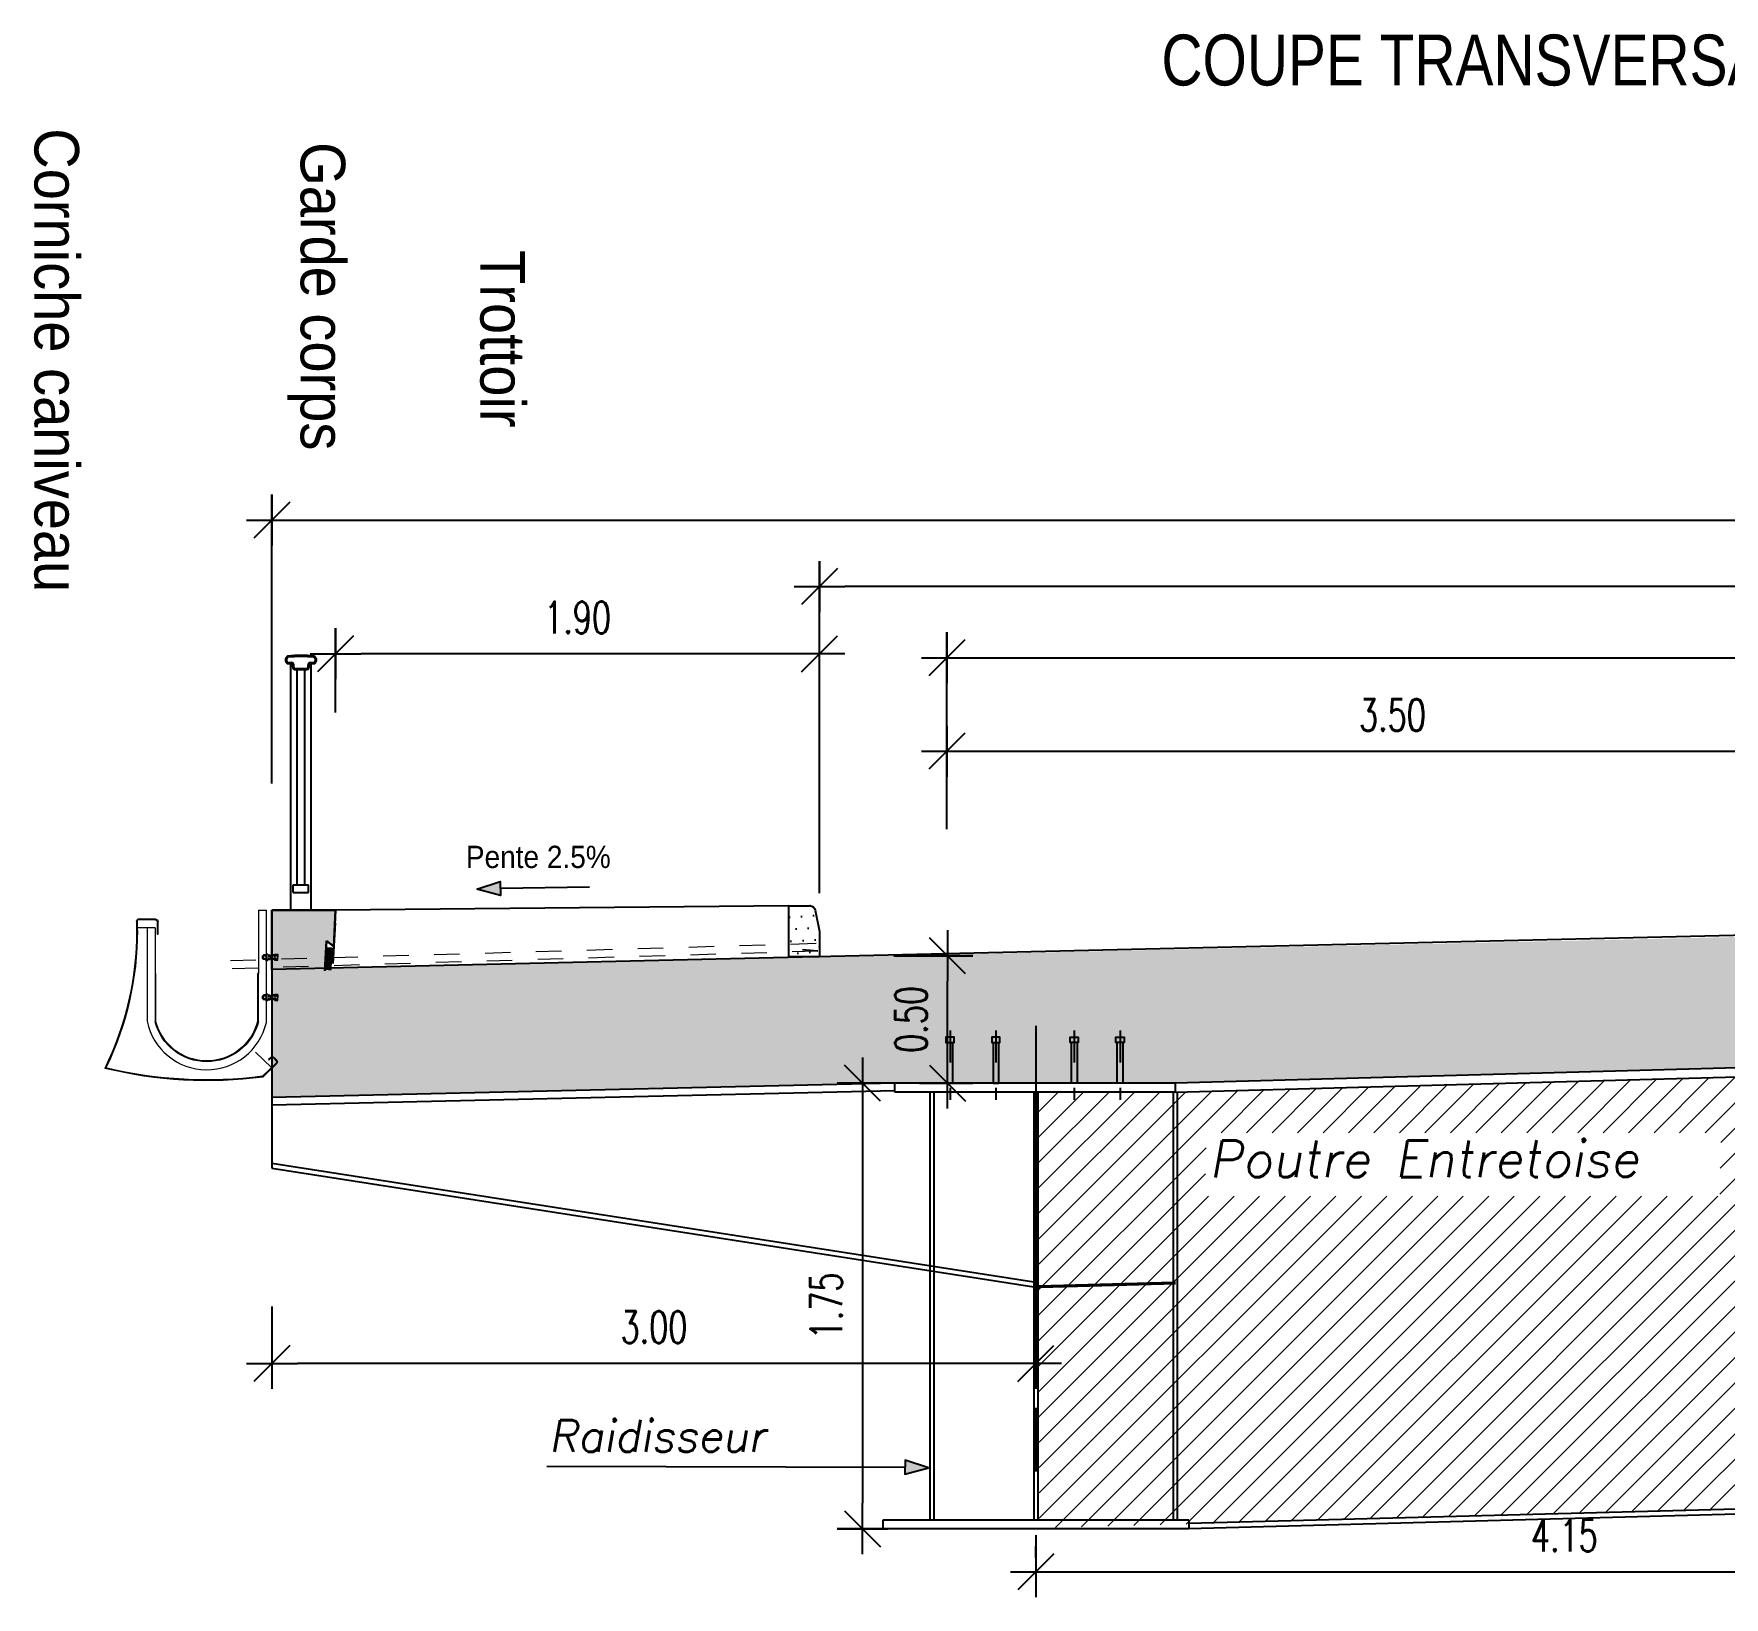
# Model space of a CAD drawing. Header units: metres. Extents: x -697843 to 22159, y -46191 to 9548.
# Drawn here: x -63537.82 to -63531.18, y -23169.98 to -23163.84 of the extents above; entities that cross this region are included whole.
import ezdxf
from ezdxf.enums import TextEntityAlignment as Align

# ---------------------------------------------------------------- set-up
doc = ezdxf.new("R2010")
doc.units = ezdxf.units.M
doc.linetypes.add('CACHE', pattern=[9.525, 6.35, -3.175])
doc.linetypes.add('CENTER', pattern=[2, 1.25, -0.25, 0.25, -0.25])
doc.layers.get('Defpoints').update_dxf_attribs({"color": 9})
for name, color, linetype, lineweight in [('AOA-Caniveau', 7, 'Continuous', 0), ('AOA-corniches', 7, 'Continuous', 0), ('COT50', 8, 'Continuous', 15), ('S-EXE-ELECP', 3, 'Continuous', 30), ('S-EXE-HACH', 4, 'Continuous', 5), ('S-EXE-TEXT', 7, 'Continuous', 25), ('S-EXE-TEXTE', 7, 'Continuous', 9), ('S-EXE-TRAIT VU', 2, 'Continuous', 25), ('S-Trait vu', 2, 'Continuous', 18)]:
    doc.layers.add(name, color=color, linetype=linetype, lineweight=lineweight)
for name, color, linetype in [('AXE', 1, 'CENTER'), ('Coffrage', 3, 'Continuous'), ('OA_Coffrage2', 7, 'Continuous'), ('OA_Cotations', 7, 'Continuous'), ('POTEAU', 1, 'Continuous'), ('POUTRELLE', 5, 'Continuous'), ('S-TEXT', 6, 'Continuous'), ('TRAIT-MOYENS', 2, 'Continuous')]:
    doc.layers.add(name, color=color, linetype=linetype)
doc.layers.get('0').off()
doc.styles.add('Arial', font='arial.ttf')
doc.styles.add('COTE1-100', font='romans.shx', dxfattribs={"width": 0.7, "height": 0.25})
doc.styles.add('D35-50', font='arial.ttf', dxfattribs={"width": 0.8, "height": 0.175})
doc.styles.add('text-s-1-50', font='romans.shx', dxfattribs={"width": 0.7, "height": 0.125})
doc.dimstyles.new('COT-OBLIQUES-1_100', dxfattribs={"dimtxt": 0.25, "dimasz": 0.1, "dimexe": 0.1, "dimexo": 0.1, "dimgap": 0.125, "dimtad": 1, "dimzin": 0, "dimdsep": 46, "dimtxsty": 'COTE1-100', "dimblk1": 'MARQUE', "dimblk2": 'MARQUE', "dimsah": 1, "dimcen": 5, "dimdle": 2, "dimclrd": 9, "dimclre": 9, "dimaunit": 2, "dimadec": 0, "dimazin": 0, "dimtfac": 1, "dimtix": 1, "dimtmove": 0, "dimatfit": 3, "dimldrblk": 'MARQUE', "dimfxl": 1, "dimtolj": 1, "dimtzin": 0, "dimarcsym": 0})

# ---------------------------------------------------------------- blocks, each defined once
blk = doc.blocks.new('MARQUE')
for p, q in [((-0.707, -0.707), (0.707, 0.707)), ((0, -1), (0, 1)), ((1, 0), (-1, 0))]:
    blk.add_line(p, q)
blk = doc.blocks.new('*D106')
at = {"layer": 'Defpoints', "color": 0, "transparency": 16777216}
for p in [(-63522.5854, -23165.7524), (-63522.5854, -23166.8026), (-63536.8853, -23166.8875)]:
    blk.add_point(p, dxfattribs=at)
at = {"layer": 'OA_Cotations', "color": 9, "lineweight": -2, "transparency": 16777216}
for p, q in [((-63536.8853, -23166.7875), (-63536.8853, -23165.6524)), ((-63522.5854, -23166.7026), (-63522.5854, -23165.6524)), ((-63536.7853, -23165.7524), (-63522.6854, -23165.7524))]:
    blk.add_line(p, q, dxfattribs=at)
at = {"layer": 'OA_Cotations', "color": 9, "lineweight": -2, "transparency": 16777216, "xscale": 0.1, "yscale": 0.1, "zscale": 0.1, "rotation": 180}
blk.add_blockref('MARQUE', (-63536.8853, -23165.7524), dxfattribs=at)
at = {"layer": 'OA_Cotations', "color": 9, "lineweight": -2, "transparency": 16777216, "xscale": 0.1, "yscale": 0.1, "zscale": 0.1}
blk.add_blockref('MARQUE', (-63522.5854, -23165.7524), dxfattribs=at)
at = {"layer": 'OA_Cotations', "color": 9, "transparency": 16777216, "insert": (-63530.2593, -23165.6099), "char_height": 0.125, "attachment_point": 5, "style": 'text-s-1-50'}
blk.add_mtext('\\A1;14.30', dxfattribs=at)
blk = doc.blocks.new('*D107')
at = {"layer": 'Defpoints', "color": 0, "transparency": 16777216}
for p in [(-63523.7354, -23166.2933), (-63523.7354, -23166.4202), (-63534.2354, -23166.8006)]:
    blk.add_point(p, dxfattribs=at)
at = {"layer": 'OA_Cotations', "color": 9, "lineweight": -2, "transparency": 16777216}
for p, q in [((-63534.2354, -23166.7006), (-63534.2354, -23166.1933)), ((-63523.7354, -23166.3202), (-63523.7354, -23166.1933)), ((-63534.1354, -23166.2933), (-63523.8354, -23166.2933))]:
    blk.add_line(p, q, dxfattribs=at)
at = {"layer": 'OA_Cotations', "color": 9, "lineweight": -2, "transparency": 16777216, "xscale": 0.1, "yscale": 0.1, "zscale": 0.1, "rotation": 180}
blk.add_blockref('MARQUE', (-63534.2354, -23166.2933), dxfattribs=at)
at = {"layer": 'OA_Cotations', "color": 9, "lineweight": -2, "transparency": 16777216, "xscale": 0.1, "yscale": 0.1, "zscale": 0.1}
blk.add_blockref('MARQUE', (-63523.7354, -23166.2933), dxfattribs=at)
at = {"layer": 'OA_Cotations', "color": 9, "transparency": 16777216, "insert": (-63528.9854, -23166.1508), "char_height": 0.125, "attachment_point": 5, "style": 'text-s-1-50'}
blk.add_mtext('\\A1;10.50', dxfattribs=at)
blk = doc.blocks.new('*D108')
at = {"layer": 'Defpoints', "color": 0, "transparency": 16777216}
for p in [(-63536.6353, -23166.2775), (-63536.6353, -23166.6081), (-63534.7354, -23166.7595)]:
    blk.add_point(p, dxfattribs=at)
at = {"layer": 'OA_Cotations', "color": 9, "lineweight": -2, "transparency": 16777216}
for p, q in [((-63536.6353, -23166.5081), (-63536.6353, -23166.1775)), ((-63534.7354, -23166.6595), (-63534.7354, -23166.1775)), ((-63534.8354, -23166.2775), (-63536.5353, -23166.2775))]:
    blk.add_line(p, q, dxfattribs=at)
at = {"layer": 'OA_Cotations', "color": 9, "lineweight": -2, "transparency": 16777216, "xscale": 0.1, "yscale": 0.1, "zscale": 0.1, "rotation": 180}
blk.add_blockref('MARQUE', (-63536.6353, -23166.2775), dxfattribs=at)
at = {"layer": 'OA_Cotations', "color": 9, "lineweight": -2, "transparency": 16777216, "xscale": 0.1, "yscale": 0.1, "zscale": 0.1}
blk.add_blockref('MARQUE', (-63534.7354, -23166.2775), dxfattribs=at)
at = {"layer": 'OA_Cotations', "color": 9, "transparency": 16777216, "insert": (-63535.6853, -23166.135), "char_height": 0.125, "attachment_point": 5, "style": 'text-s-1-50'}
blk.add_mtext('\\A1;1.90', dxfattribs=at)
blk = doc.blocks.new('*D109')
at = {"layer": 'Defpoints', "color": 0, "transparency": 16777216}
for p in [(-63530.7354, -23166.4687), (-63530.7354, -23166.6602), (-63534.2354, -23167.0668)]:
    blk.add_point(p, dxfattribs=at)
at = {"layer": 'OA_Cotations', "color": 9, "lineweight": -2, "transparency": 16777216}
for p, q in [((-63534.2354, -23166.9668), (-63534.2354, -23166.5602)), ((-63530.7354, -23166.5687), (-63530.7354, -23166.7602)), ((-63534.1354, -23166.6602), (-63530.8354, -23166.6602))]:
    blk.add_line(p, q, dxfattribs=at)
at = {"layer": 'OA_Cotations', "color": 9, "lineweight": -2, "transparency": 16777216, "xscale": 0.1, "yscale": 0.1, "zscale": 0.1, "rotation": 180}
blk.add_blockref('MARQUE', (-63534.2354, -23166.6602), dxfattribs=at)
at = {"layer": 'OA_Cotations', "color": 9, "lineweight": -2, "transparency": 16777216, "xscale": 0.1, "yscale": 0.1, "zscale": 0.1}
blk.add_blockref('MARQUE', (-63530.7354, -23166.6602), dxfattribs=at)
at = {"layer": 'OA_Cotations', "color": 9, "transparency": 16777216, "insert": (-63532.4854, -23166.5177), "char_height": 0.125, "attachment_point": 5, "style": 'text-s-1-50'}
blk.add_mtext('\\A1;3.50', dxfattribs=at)
blk = doc.blocks.new('*D135')
at = {"layer": 'Defpoints', "color": 0, "transparency": 16777216}
for p in [(-63534.7354, -23166.0136), (-63523.2354, -23166.0629), (-63534.7354, -23167.3178)]:
    blk.add_point(p, dxfattribs=at)
at = {"layer": 'OA_Cotations', "color": 9, "lineweight": -2, "transparency": 16777216}
for p, q in [((-63534.7354, -23167.2178), (-63534.7354, -23165.9136)), ((-63523.2354, -23165.9629), (-63523.2354, -23165.9136)), ((-63523.3354, -23166.0136), (-63534.6354, -23166.0136))]:
    blk.add_line(p, q, dxfattribs=at)
at = {"layer": 'OA_Cotations', "color": 9, "lineweight": -2, "transparency": 16777216, "xscale": 0.1, "yscale": 0.1, "zscale": 0.1, "rotation": 180}
blk.add_blockref('MARQUE', (-63534.7354, -23166.0136), dxfattribs=at)
at = {"layer": 'OA_Cotations', "color": 9, "lineweight": -2, "transparency": 16777216, "xscale": 0.1, "yscale": 0.1, "zscale": 0.1}
blk.add_blockref('MARQUE', (-63523.2354, -23166.0136), dxfattribs=at)
at = {"layer": 'OA_Cotations', "color": 9, "transparency": 16777216, "insert": (-63528.9854, -23165.8711), "char_height": 0.125, "attachment_point": 5, "style": 'text-s-1-50'}
blk.add_mtext('\\A1;11.50', dxfattribs=at)
blk = doc.blocks.new('*D112')
at = {"layer": 'Defpoints', "color": 0, "transparency": 16777216}
for p in [(-63529.7354, -23169.5454), (-63529.7354, -23169.8823), (-63533.8854, -23169.9279)]:
    blk.add_point(p, dxfattribs=at)
at = {"layer": 'OA_Cotations', "color": 9, "lineweight": -2, "transparency": 16777216}
for p, q in [((-63529.7354, -23169.6454), (-63529.7354, -23169.9823)), ((-63533.8854, -23169.8279), (-63533.8854, -23169.7823)), ((-63533.7854, -23169.8823), (-63529.8354, -23169.8823))]:
    blk.add_line(p, q, dxfattribs=at)
at = {"layer": 'OA_Cotations', "color": 9, "lineweight": -2, "transparency": 16777216, "xscale": 0.1, "yscale": 0.1, "zscale": 0.1, "rotation": 180}
blk.add_blockref('MARQUE', (-63533.8854, -23169.8823), dxfattribs=at)
at = {"layer": 'OA_Cotations', "color": 9, "lineweight": -2, "transparency": 16777216, "xscale": 0.1, "yscale": 0.1, "zscale": 0.1}
blk.add_blockref('MARQUE', (-63529.7354, -23169.8823), dxfattribs=at)
at = {"layer": 'OA_Cotations', "color": 9, "transparency": 16777216, "insert": (-63531.8104, -23169.7398), "char_height": 0.125, "attachment_point": 5, "style": 'text-s-1-50'}
blk.add_mtext('\\A1;4.15', dxfattribs=at)
blk = doc.blocks.new('*D136')
at = {"layer": 'Defpoints', "color": 0, "transparency": 16777216}
for p in [(-63533.8854, -23168.4091), (-63536.8854, -23168.7406), (-63536.8854, -23169.0641)]:
    blk.add_point(p, dxfattribs=at)
at = {"layer": 'OA_Cotations', "color": 9, "lineweight": -2, "transparency": 16777216}
for p, q in [((-63533.8854, -23168.5091), (-63533.8854, -23169.1641)), ((-63536.8854, -23168.8406), (-63536.8854, -23169.1641)), ((-63533.9854, -23169.0641), (-63536.7854, -23169.0641))]:
    blk.add_line(p, q, dxfattribs=at)
at = {"layer": 'OA_Cotations', "color": 9, "lineweight": -2, "transparency": 16777216, "xscale": 0.1, "yscale": 0.1, "zscale": 0.1, "rotation": 180}
blk.add_blockref('MARQUE', (-63536.8854, -23169.0641), dxfattribs=at)
at = {"layer": 'OA_Cotations', "color": 9, "lineweight": -2, "transparency": 16777216, "xscale": 0.1, "yscale": 0.1, "zscale": 0.1}
blk.add_blockref('MARQUE', (-63533.8854, -23169.0641), dxfattribs=at)
at = {"layer": 'OA_Cotations', "color": 9, "transparency": 16777216, "insert": (-63535.3854, -23168.9216), "char_height": 0.125, "attachment_point": 5, "style": 'text-s-1-50'}
blk.add_mtext('\\A1;3.00', dxfattribs=at)
blk = doc.blocks.new('*D125')
at = {"layer": 'Defpoints', "color": 0, "transparency": 16777216}
for p in [(-63534.5436, -23167.4634), (-63534.2332, -23167.4634), (-63534.4424, -23167.9635)]:
    blk.add_point(p, dxfattribs=at)
at = {"layer": 'OA_Cotations', "color": 9, "lineweight": -2, "transparency": 16777216}
for p, q in [((-63534.4436, -23167.4634), (-63534.1332, -23167.4634)), ((-63534.2332, -23167.8635), (-63534.2332, -23167.5634)), ((-63534.3424, -23167.9635), (-63534.1332, -23167.9635))]:
    blk.add_line(p, q, dxfattribs=at)
at = {"layer": 'OA_Cotations', "color": 9, "lineweight": -2, "transparency": 16777216, "xscale": 0.1, "yscale": 0.1, "zscale": 0.1}
for p, rotation in [((-63534.2332, -23167.4634), 90), ((-63534.2332, -23167.9635), 270)]:
    blk.add_blockref('MARQUE', p, dxfattribs=dict(at, rotation=rotation))
at = {"layer": 'OA_Cotations', "color": 9, "transparency": 16777216, "insert": (-63534.3757, -23167.7135), "char_height": 0.125, "attachment_point": 5, "rotation": 90, "style": 'text-s-1-50'}
blk.add_mtext('\\A1;0.50', dxfattribs=at)
blk = doc.blocks.new('*D153')
at = {"layer": 'Defpoints', "color": 0, "transparency": 16777216}
for p in [(-63533.8889, -23167.9634), (-63534.5664, -23169.7136), (-63533.8889, -23169.7136)]:
    blk.add_point(p, dxfattribs=at)
at = {"layer": 'OA_Cotations', "color": 9, "lineweight": -2, "transparency": 16777216}
for p, q in [((-63533.9889, -23167.9634), (-63534.6664, -23167.9634)), ((-63534.5664, -23168.0634), (-63534.5664, -23169.6136)), ((-63533.9889, -23169.7136), (-63534.6664, -23169.7136))]:
    blk.add_line(p, q, dxfattribs=at)
at = {"layer": 'OA_Cotations', "color": 9, "lineweight": -2, "transparency": 16777216, "xscale": 0.1, "yscale": 0.1, "zscale": 0.1}
for p, rotation in [((-63534.5664, -23167.9634), 90), ((-63534.5664, -23169.7136), 270)]:
    blk.add_blockref('MARQUE', p, dxfattribs=dict(at, rotation=rotation))
at = {"layer": 'OA_Cotations', "color": 9, "transparency": 16777216, "insert": (-63534.7089, -23168.8385), "char_height": 0.125, "attachment_point": 5, "rotation": 90, "style": 'text-s-1-50'}
blk.add_mtext('\\A1;1.75', dxfattribs=at)
blk = doc.blocks.new('A$Caef14edc')
at = {"layer": 'AOA-Caniveau', "color": 9, "extrusion": (0, 1, 0)}
for p, q in [((-0.0535, 0), (-0.022, 0)), ((-0.022, -0.4415), (-0.022, 0)), ((-0.0535, 0), (-0.0535, -0.2486)), ((-0.4591, -0.0698), (-0.4906, -0.0698)), ((-0.4906, -0.0698), (-0.4906, -0.4368)), ((-0.4591, -0.0698), (-0.4591, -0.2584))]:
    blk.add_line(p, q, dxfattribs=at)
at = {"layer": 'AOA-Caniveau', "color": 9}
blk.add_arc((-0.2558, -0.3869, -50.3572), 0.2401, 191.99302, 346.84753, dxfattribs=at)
at = {"layer": 'AOA-corniches', "color": 9, "extrusion": (-2.68665e-19, -1.52942e-18, -1)}
for p, q in [((-0.5315, -0.0432, -50.3572), (-0.5315, -0.0801, -50.3572)), ((-0.5284, -0.0801, -50.3572), (-0.5284, -0.0432, -50.3572)), ((-0.4566, -0.0355, -50.3572), (-0.522, -0.0339, -50.3572)), ((-0.522, -0.037, -50.3572), (-0.4566, -0.0386, -50.3572)), ((-0.4506, -0.0448, -50.3572), (-0.4506, -0.0948, -50.3572)), ((-0.4475, -0.0948, -50.3572), (-0.4475, -0.0448, -50.3572)), ((-0.4506, -0.0948, -50.3572), (-0.4475, -0.0948, -50.3572)), ((-0.0051, -0.5783, -50.3572), (-0.014, -0.5869, -50.3572)), ((-0.014, -0.5869, -50.3572), (-0.0119, -0.5891, -50.3572)), ((-0.0119, -0.5891, -50.3572), (-0.003, -0.5805, -50.3572)), ((0.0057, -0.5806, -50.3572), (0.0165, -0.5918, -50.3572)), ((0.0187, -0.5896, -50.3572), (0.008, -0.5785, -50.3572)), ((0.0164, -0.6005, -50.3572), (-0.0375, -0.6527, -50.3572)), ((-0.0361, -0.6556, -50.3572), (0.0185, -0.6027, -50.3572))]:
    blk.add_line(p, q, dxfattribs=at)
at = {"layer": 'AOA-corniches', "color": 9, "extrusion": (0, 1, 0)}
for p, q in [((-0.4906, -0.0698), (-0.5284, -0.0698)), ((-0.0384, -0.1807), (-0.0377, -0.1801)), ((-0.0339, -0.1807), (-0.0384, -0.1807)), ((-0.0384, -0.1807), (-0.0384, -0.1895)), ((-0.0339, -0.1895), (-0.0384, -0.1895)), ((-0.0384, -0.1895), (-0.0377, -0.1901)), ((-0.0377, -0.1801), (-0.0377, -0.1901)), ((-0.0339, -0.1801), (-0.0377, -0.1801)), ((-0.0339, -0.1901), (-0.0377, -0.1901)), ((-0.0339, -0.1902), (-0.0339, -0.178)), ((-0.0339, -0.1922), (-0.0339, -0.1902)), ((-0.0245, -0.1756), (-0.0333, -0.1756)), ((-0.0245, -0.1804), (-0.0333, -0.1804)), ((-0.0245, -0.1898), (-0.0333, -0.1898)), ((-0.0245, -0.1946), (-0.0333, -0.1946)), ((-0.0238, -0.1725), (-0.0219, -0.1725)), ((-0.0238, -0.1725), (-0.0238, -0.1899)), ((-0.0238, -0.1899), (-0.0238, -0.192)), ((-0.0238, -0.1977), (-0.0238, -0.192)), ((-0.0219, -0.1977), (-0.0238, -0.1977)), ((-0.0169, -0.1725), (-0.022, -0.1725)), ((-0.022, -0.1977), (-0.0169, -0.1977)), ((-0.0219, -0.1899), (-0.0219, -0.1725)), ((-0.0169, -0.1725), (-0.0169, -0.1897)), ((-0.0169, -0.1897), (-0.0169, -0.192)), ((-0.0169, -0.1977), (-0.0169, -0.192)), ((-0.0163, -0.1756), (-0.0074, -0.1756)), ((-0.0163, -0.1804), (-0.0074, -0.1804)), ((-0.0163, -0.1898), (-0.0074, -0.1898)), ((-0.0163, -0.1946), (-0.0074, -0.1946)), ((-0.0068, -0.1895), (-0.0068, -0.178)), ((-0.0068, -0.1801), (0.0008, -0.1801)), ((-0.0068, -0.1922), (-0.0068, -0.1895)), ((-0.0068, -0.1901), (0.0008, -0.1902)), ((0.0008, -0.1893), (0.0008, -0.178)), ((0.0008, -0.1922), (0.0008, -0.1893)), ((0.0103, -0.1756), (0.0014, -0.1756)), ((0.0102, -0.1804), (0.0014, -0.1804)), ((0.0103, -0.1898), (0.0014, -0.1898)), ((0.0102, -0.1946), (0.0014, -0.1946)), ((0.0109, -0.1725), (0.0128, -0.1725)), ((0.0109, -0.1725), (0.0109, -0.189)), ((0.0109, -0.1977), (0.0109, -0.189)), ((0.0128, -0.1977), (0.0109, -0.1977)), ((0.0128, -0.189), (0.0128, -0.1725)), ((0.0128, -0.1796), (0.0128, -0.1731)), ((0.0128, -0.1731), (0.0235, -0.1731)), ((0.017, -0.1801), (0.0128, -0.1801)), ((0.017, -0.1902), (0.0128, -0.1901)), ((0.0128, -0.197), (0.0235, -0.197)), ((0.0171, -0.1796), (0.013, -0.1796)), ((0.0171, -0.1905), (0.013, -0.1905)), ((0.0223, -0.1743), (0.0141, -0.1742)), ((0.0141, -0.1742), (0.0171, -0.1796)), ((0.0141, -0.1959), (0.0171, -0.1905)), ((0.0223, -0.1958), (0.0141, -0.1959)), ((0.0152, -0.1749), (0.0175, -0.1792)), ((0.0187, -0.1749), (0.0152, -0.1749)), ((0.0152, -0.1954), (0.0175, -0.1911)), ((0.0187, -0.1954), (0.0152, -0.1954)), ((0.0188, -0.175), (0.0217, -0.1779)), ((0.0188, -0.1953), (0.0217, -0.1924)), ((0.0218, -0.1851), (0.0218, -0.178)), ((0.0218, -0.1851), (0.0218, -0.1924)), ((0.0223, -0.1851), (0.0223, -0.1743)), ((0.0223, -0.1851), (0.0223, -0.1958)), ((0.0235, -0.1731), (0.0235, -0.1851)), ((0.0235, -0.197), (0.0235, -0.1851)), ((-0.0238, -0.3303), (-0.0219, -0.3303)), ((-0.0238, -0.3303), (-0.0238, -0.3477)), ((-0.0169, -0.3302), (-0.022, -0.3303)), ((-0.0219, -0.3476), (-0.0219, -0.3303)), ((-0.0169, -0.3302), (-0.0169, -0.3475)), ((0.0109, -0.3303), (0.0128, -0.3303)), ((0.0109, -0.3303), (0.0109, -0.3468)), ((0.0128, -0.3468), (0.0128, -0.3303)), ((0.0128, -0.3374), (0.0128, -0.3309)), ((0.0128, -0.3309), (0.0235, -0.3309)), ((0.0235, -0.3309), (0.0235, -0.3428)), ((-0.0384, -0.3385), (-0.0377, -0.3378)), ((-0.0339, -0.3385), (-0.0384, -0.3385)), ((-0.0384, -0.3385), (-0.0384, -0.3473)), ((-0.0339, -0.3473), (-0.0384, -0.3473)), ((-0.0384, -0.3473), (-0.0378, -0.3479)), ((-0.0377, -0.3378), (-0.0378, -0.3479)), ((-0.0339, -0.3479), (-0.0378, -0.3479)), ((-0.0339, -0.3378), (-0.0377, -0.3378)), ((-0.0339, -0.3479), (-0.0339, -0.3358)), ((-0.0339, -0.35), (-0.0339, -0.3479)), ((-0.0245, -0.3334), (-0.0333, -0.3334)), ((-0.0245, -0.3381), (-0.0333, -0.3381)), ((-0.0245, -0.3476), (-0.0333, -0.3476)), ((-0.0245, -0.3523), (-0.0333, -0.3523)), ((-0.0238, -0.3477), (-0.0238, -0.3498)), ((-0.0238, -0.3555), (-0.0238, -0.3498)), ((-0.0219, -0.3555), (-0.0238, -0.3555)), ((-0.022, -0.3555), (-0.0169, -0.3555)), ((-0.0169, -0.3475), (-0.0169, -0.3498)), ((-0.0169, -0.3555), (-0.0169, -0.3498)), ((-0.0163, -0.3334), (-0.0074, -0.3334)), ((-0.0163, -0.3382), (-0.0074, -0.3381)), ((-0.0163, -0.3476), (-0.0074, -0.3476)), ((-0.0163, -0.3523), (-0.0074, -0.3523)), ((-0.0068, -0.3473), (-0.0068, -0.3358)), ((-0.0068, -0.3378), (0.0008, -0.3378)), ((-0.0068, -0.35), (-0.0068, -0.3473)), ((-0.0068, -0.3479), (0.0008, -0.3479)), ((0.0008, -0.3471), (0.0008, -0.3358)), ((0.0008, -0.35), (0.0008, -0.3471)), ((0.0102, -0.3334), (0.0014, -0.3334)), ((0.0102, -0.3381), (0.0014, -0.3381)), ((0.0102, -0.3476), (0.0014, -0.3476)), ((0.0102, -0.3523), (0.0014, -0.3524)), ((0.0109, -0.3555), (0.0109, -0.3468)), ((0.0128, -0.3555), (0.0109, -0.3555)), ((0.017, -0.3378), (0.0128, -0.3378)), ((0.017, -0.3479), (0.0128, -0.3479)), ((0.0128, -0.3548), (0.0235, -0.3548)), ((0.0171, -0.3374), (0.013, -0.3374)), ((0.0171, -0.3483), (0.013, -0.3483)), ((0.0223, -0.3321), (0.0141, -0.332)), ((0.0141, -0.332), (0.0171, -0.3374)), ((0.0141, -0.3537), (0.0171, -0.3483)), ((0.0223, -0.3536), (0.0141, -0.3537)), ((0.0152, -0.3327), (0.0175, -0.337)), ((0.0187, -0.3327), (0.0152, -0.3327)), ((0.0152, -0.3532), (0.0175, -0.3489)), ((0.0187, -0.3531), (0.0152, -0.3532)), ((0.0188, -0.3328), (0.0217, -0.3357)), ((0.0188, -0.3531), (0.0217, -0.3502)), ((0.0218, -0.3429), (0.0218, -0.3358)), ((0.0218, -0.3429), (0.0218, -0.3501)), ((0.0223, -0.3429), (0.0223, -0.3321)), ((0.0223, -0.3429), (0.0223, -0.3536)), ((0.0235, -0.3548), (0.0235, -0.3428)), ((-0.0016, -0.6179), (-0.0651, -0.558))]:
    blk.add_line(p, q, dxfattribs=at)
at = {"layer": 'AOA-corniches', "color": 9, "extrusion": (0, 0, -1)}
for p, q in [((-0.4559, -0.2486, -50.3572), (-0.459, -0.2486, -50.3572)), ((-0.459, -0.2486, -50.3572), (-0.459, -0.4385, -50.3572)), ((-0.4559, -0.4384, -50.3572), (-0.4559, -0.2486, -50.3572)), ((-0.0535, -0.2486, -50.3572), (-0.0566, -0.2486, -50.3572)), ((-0.0566, -0.2486, -50.3572), (-0.0566, -0.4376, -50.3572)), ((-0.0535, -0.4385, -50.3572), (-0.0535, -0.2486, -50.3572)), ((-0.0535, -0.4385, -50.3572), (-0.0535, -0.4385, -50.3572))]:
    blk.add_line(p, q, dxfattribs=at)
at = {"layer": 'AOA-corniches', "color": 9, "extrusion": (-2.68665e-19, -1.52942e-18, -1)}
for centre, radius, start, end in [((0.5222, -0.0432, 50.3572), 0.00928, 0, 91.4321), ((0.5222, -0.0432, 50.3572), 0.00619, 0, 91.4321), ((0.4568, -0.0448, 50.3572), 0.00928, 91.4321, 180), ((0.4568, -0.0448, 50.3572), 0.00619, 91.4321, 180), ((1.7685, -0.0801, 50.3572), 1.237, 180, 205.95672), ((1.7685, -0.0801, 50.3572), 1.2401, 180, 205.78658), ((-0.0013, -0.5849, 50.3572), 0.00928, 45.92906, 135.92906), ((-0.0013, -0.5849, 50.3572), 0.00619, 45.92906, 135.92911), ((-0.0121, -0.5961, 50.3572), 0.00619, 135.92906, 225.92906), ((-0.0121, -0.5961, 50.3572), 0.00928, 135.92906, 225.92906), ((0.2553, 1.0156, 50.3572), 1.6855, 262.52578, 283.76126), ((0.2554, 1.02, 50.3572), 1.6868, 262.57719, 283.59308)]:
    blk.add_arc(centre, radius, start, end, dxfattribs=at)
at = {"layer": 'AOA-corniches', "color": 9}
for centre, radius, start, end in [((-0.0292, -0.178, -50.3572), 0.00475, 150.13634, 209.86201), ((-0.0159, -0.1851, -50.3572), 0.0181, 164.80989, 195.18847), ((-0.0292, -0.1922, -50.3572), 0.00475, 150.13634, 209.86201), ((-0.0121, -0.178, -50.3572), 0.00475, 150.13634, 209.86201), ((0.0012, -0.1851, -50.3572), 0.0181, 164.80989, 195.18847), ((-0.0121, -0.1922, -50.3572), 0.00475, 150.13634, 209.86201), ((0.0055, -0.178, -50.3572), 0.00475, 150.13634, 209.86201), ((0.0189, -0.1851, -50.3572), 0.0181, 164.80989, 195.18847), ((0.0055, -0.1922, -50.3572), 0.00475, 150.13634, 209.86201), ((0.017, -0.1908, -50.3572), 0.000631, 323.02642, 89.99918), ((-0.0292, -0.3358, -50.3572), 0.00475, 150.13634, 209.86201), ((-0.0159, -0.3429, -50.3572), 0.0181, 164.80989, 195.18847), ((-0.0292, -0.35, -50.3572), 0.00475, 150.13634, 209.86201), ((-0.0121, -0.3358, -50.3572), 0.00475, 150.13634, 209.86201), ((0.0012, -0.3429, -50.3572), 0.0181, 164.80989, 195.18847), ((-0.0121, -0.35, -50.3572), 0.00475, 150.13634, 209.86201), ((0.0055, -0.3358, -50.3572), 0.00475, 150.13634, 209.86201), ((0.0188, -0.3429, -50.3572), 0.0181, 164.80989, 195.18847), ((0.0055, -0.35, -50.3572), 0.00475, 150.13634, 209.86201), ((0.017, -0.3485, -50.3572), 0.000631, 323.02642, 89.99918)]:
    blk.add_arc(centre, radius, start, end, dxfattribs=at)
at = {"layer": 'AOA-corniches', "color": 9, "extrusion": (0, 0, -1)}
for centre, radius, start, end in [((0.0286, -0.178, 50.3572), 0.00475, 150.13798, 209.86365), ((0.0419, -0.1851, 50.3572), 0.0181, 164.81153, 195.19011), ((0.0286, -0.1922, 50.3572), 0.00475, 150.13798, 209.86365), ((0.0115, -0.178, 50.3572), 0.00475, 150.13798, 209.86365), ((0.0249, -0.1851, 50.3572), 0.0181, 164.81153, 195.19011), ((0.0115, -0.1922, 50.3572), 0.00475, 150.13798, 209.86365), ((-0.0061, -0.178, 50.3572), 0.00475, 150.13798, 209.86365), ((0.0072, -0.1851, 50.3572), 0.0181, 164.81153, 195.19011), ((-0.0061, -0.1922, 50.3572), 0.00475, 150.13798, 209.86365), ((-0.017, -0.1794, 50.3572), 0.000631, 143.02806, 270.00082), ((0.0286, -0.3358, 50.3572), 0.00475, 150.13798, 209.86365), ((0.0419, -0.3429, 50.3572), 0.0181, 164.81153, 195.19011), ((0.0286, -0.35, 50.3572), 0.00475, 150.13798, 209.86365), ((0.0115, -0.3358, 50.3572), 0.00475, 150.13798, 209.86365), ((0.0249, -0.3429, 50.3572), 0.0181, 164.81153, 195.19011), ((0.0115, -0.35, 50.3572), 0.00475, 150.13798, 209.86365), ((-0.0061, -0.3358, 50.3572), 0.00475, 150.13798, 209.86365), ((0.0072, -0.3429, 50.3572), 0.0181, 164.81153, 195.19011), ((-0.0061, -0.35, 50.3572), 0.00475, 150.13798, 209.86365), ((-0.0169, -0.3372, 50.3572), 0.000631, 143.02806, 270.00082), ((0.2563, -0.3859, 50.3572), 0.2095, 194.54036, 345.46878), ((0.2564, -0.386, 50.3572), 0.2063, 194.50546, 345.27495)]:
    blk.add_arc(centre, radius, start, end, dxfattribs=at)
blk = doc.blocks.new('A$C77ea4534')
at = {"layer": 'TRAIT-MOYENS', "color": 8}
for p, q in [((-0.0597, 0.9771), (-0.0597, 0.9876)), ((-0.0557, 0.9771), (-0.0557, 0.9876)), ((-0.0507, 0.9721), (-0.0373, 0.9721)), ((-0.0507, 0.9682), (-0.0373, 0.9682)), ((-0.0398, 0), (-0.0398, 0.9682)), ((-0.0323, 0.9542), (-0.0323, 0.9632)), ((-0.0284, 0.9542), (-0.0284, 0.9632)), ((-0.0234, 0.9493), (0.0234, 0.9493)), ((-0.0234, 0.9453), (0.0234, 0.9453)), ((-0.0149, 0.0995), (-0.0149, 0.9453)), ((0.0149, 0.0995), (0.0149, 0.9453)), ((0.0284, 0.9542), (0.0284, 0.9632)), ((0.0323, 0.9542), (0.0323, 0.9632)), ((0.0373, 0.9721), (0.0507, 0.9721)), ((0.0373, 0.9682), (0.0507, 0.9682)), ((0.0398, 0), (0.0398, 0.9682)), ((0.0557, 0.9876), (0.0557, 0.9771)), ((0.0597, 0.9876), (0.0597, 0.9771)), ((0.0597, 0.9771), (0.0597, 0.9876)), ((-0.0299, 0.0995), (0.0299, 0.0995)), ((-0.0299, 0.0697), (-0.0299, 0.0995)), ((-0.0299, 0.0697), (0.0299, 0.0697)), ((0.0299, 0.0697), (0.0299, 0.0995))]:
    blk.add_line(p, q, dxfattribs=at)
for centre, radius, start, end in [((-0.0507, 0.9876), 0.00896, 93.81415, 180.00008), ((0, 0.6132), 0.3868, 82.37193, 97.62823), ((0, 0.6132), 0.3828, 82.3323, 97.66785), ((0.0507, 0.9876), 0.00896, 0.00008, 86.186), ((-0.0507, 0.9771), 0.00896, 180.00008, 270.00008), ((-0.0507, 0.9876), 0.00498, 93.81415, 180.00008), ((-0.0507, 0.9771), 0.00498, 180.00008, 270.00008), ((-0.0373, 0.9632), 0.00896, 0.00008, 90.00008), ((-0.0373, 0.9632), 0.00498, 0.00008, 90.00008), ((-0.0234, 0.9542), 0.00896, 180.00008, 270.00008), ((-0.0234, 0.9542), 0.00498, 180.00008, 270.00008), ((0.0234, 0.9542), 0.00896, 270.00008, 0.00008), ((0.0234, 0.9542), 0.00498, 270.00008, 0.00008), ((0.0373, 0.9632), 0.00896, 90.00008, 180.00008), ((0.0373, 0.9632), 0.00498, 90.00008, 180.00008), ((0.0507, 0.9771), 0.00896, 270.00008, 0.00008), ((0.0507, 0.9771), 0.00498, 270.00008, 0.00008), ((0.0507, 0.9876), 0.00498, 0.00008, 86.186)]:
    blk.add_arc(centre, radius, start, end, dxfattribs=at)

msp = doc.modelspace()

# ---------------------------------------------------------------- hatches: boundary and pattern name
at = {"layer": 'Coffrage'}
h = msp.add_hatch(dxfattribs=at)
h.set_pattern_fill('DOTS', color=8, scale=0.03, angle=183.662179, style=0)
h.set_pattern_definition([(183.66217908, (-63318.401763, 3791.73469), (-0.02072189604, -0.04904873908), [0, -0.047625])])
edge = h.paths.add_edge_path()
edge.add_line((-63534.85538, -23167.2679), (-63534.77177, -23167.2679))
edge.add_ellipse((-63534.77177, -23167.2879), major_axis=(-0.01502, -0.01321), ratio=0.9999987, start_angle=149.97197, end_angle=228.662215, ccw=False)
edge.add_line((-63534.75216, -23167.28397), (-63534.73538, -23167.3679))
edge.add_line((-63534.73538, -23167.3679), (-63534.73538, -23167.4679))
edge.add_line((-63534.73538, -23167.4679), (-63534.85538, -23167.4679))
edge.add_line((-63534.85538, -23167.4679), (-63534.85538, -23167.2679))
at = {"layer": 'COT50'}
h = msp.add_hatch(dxfattribs=at)
h.set_pattern_fill('AR-CONC', color=256, scale=0.001)
h.set_pattern_definition([(50, (-63530.33538, -23172.06292), (0.1821847, -0.015939), [0.01905, -0.20955]), (355, (-63530.33538, -23172.06292), (-0.0352434, 0.191057), [0.01524, -0.1676406]), (100.4514, (-63530.3202, -23172.06424), (0.1469412, 0.1751178), [0.01619, -0.1780902]), (46.1842, (-63530.33538, -23172.01212), (0.271079, -0.0420423), [0.028575, -0.314325]), (96.6356, (-63530.31279, -23172.01562), (0.237404, 0.247426), [0.024285, -0.267136]), (351.184, (-63530.33538, -23172.01212), (0.237404, 0.247426), [0.02286, -0.25146]), (21, (-63530.30998, -23172.02482), (0.1516144, -0.1022652), [0.01905, -0.20955]), (326, (-63530.30998, -23172.02482), (0.061802, 0.184188), [0.01524, -0.16764]), (71.4514, (-63530.29734, -23172.03334), (0.2134164, 0.0819228), [0.01619, -0.17809]), (37.5, (-63530.335376, -23172.062916), (0.0030886, 0.08455504), [0, -0.165608, 0, -0.17018, 0, -0.168275]), (7.5, (-63530.33538, -23172.06292), (0.0668197, 0.1001806), [0, -0.097028, 0, -0.161798, 0, -0.064135]), (327.5, (-63530.39202, -23172.062916), (0.1355906, -0.00572874), [0, -0.0635, 0, -0.19812, 0, -0.26289]), (317.5, (-63530.41742, -23172.06292), (0.1481292, 0.0254265), [0, -0.08255, 0, -0.131572, 0, -0.18669])])
h.paths.add_polyline_path([(-63536.88538, -23167.51789), (-63536.88538, -23168.01963), (-63534.43891, -23167.96345), (-63533.33891, -23167.96345), (-63526.12846, -23167.76789), (-63525.03706, -23167.76798), (-63522.57675, -23167.68298), (-63522.58538, -23167.19913)])
h = msp.add_hatch(dxfattribs=at)
h.set_pattern_fill('JIS_WOOD', color=256, scale=0.1)
h.paths.add_polyline_path([(-63531.19553, -23168.15819), (-63531.19999, -23168.40726), (-63533.22097, -23168.40726), (-63533.21652, -23168.15819)], flags=16)
h.paths.add_polyline_path([(-63528.04391, -23168.91943), (-63528.25609, -23168.91943), (-63528.25609, -23168.53063), (-63528.04391, -23168.53063)], flags=16)
h.paths.add_polyline_path([(-63530.58622, -23169.32306), (-63530.55846, -23169.32306), (-63528.64671, -23169.32306), (-63528.67447, -23169.32306)], flags=16)
h.paths.add_polyline_path([(-63530.93546, -23168.73357), (-63530.93736, -23167.93328), (-63533.33891, -23167.99845), (-63533.87749, -23167.99845), (-63533.87224, -23169.71079), (-63526.87772, -23169.521), (-63526.88297, -23167.82327), (-63528.52373, -23167.86779), (-63528.52373, -23168.6684)])
h.paths.add_polyline_path([(-63526.18524, -23169.50467), (-63526.18524, -23169.49017), (-63525.58767, -23169.48303), (-63525.59297, -23167.80298), (-63526.13524, -23167.80298), (-63526.88297, -23167.82327), (-63526.87765, -23169.52345)])
at = {"layer": 'S-EXE-HACH', "ltscale": 0.01, "transparency": 33554508}
h = msp.add_hatch(color=9, dxfattribs=at)
h.dxf.hatch_style = 1
h.paths.add_polyline_path([(-63536.67136, -23167.40503), (-63536.64239, -23167.42632), (-63536.63527, -23167.28406), (-63536.88531, -23167.28406), (-63536.88535, -23167.51789), (-63536.67727, -23167.52309)])
at = {"layer": 'S-EXE-TRAIT VU', "transparency": 33554687}
h = msp.add_hatch(color=9, dxfattribs=at)
h.dxf.hatch_style = 1
h.paths.add_polyline_path([(-63536.08104, -23167.20161), (-63535.98784, -23167.22698), (-63535.98923, -23167.17161)])
h = msp.add_hatch(color=9, dxfattribs=at)
h.dxf.hatch_style = 1
h.paths.add_polyline_path([(-63534.30695, -23169.4741), (-63534.40015, -23169.49947), (-63534.39877, -23169.4441)])

# ---------------------------------------------------------------- linework, layer by layer
at = {"layer": 'AXE', "color": 9}
msp.add_line((-63533.88538, -23167.73869), (-63533.88538, -23169.96963), dxfattribs=at)
at = {"layer": 'Coffrage', "color": 0}
msp.add_line((-63523.20538, -23167.19936), (-63536.88538, -23167.51789), dxfattribs=at)
at = {"layer": 'Coffrage', "color": 9}
for p, q in [((-63534.85538, -23167.2679), (-63536.63527, -23167.28406)), ((-63534.85538, -23167.2679), (-63534.77177, -23167.2679)), ((-63534.85538, -23167.4679), (-63534.85538, -23167.2679)), ((-63534.75216, -23167.28397), (-63534.73538, -23167.3679)), ((-63534.73538, -23167.3679), (-63534.73538, -23167.4679)), ((-63534.73538, -23167.4679), (-63534.85538, -23167.4679))]:
    msp.add_line(p, q, dxfattribs=at)
at = {"layer": 'Coffrage', "color": 4}
for p, q in [((-63536.88538, -23167.51789), (-63536.88538, -23168.01963)), ((-63533.33891, -23167.96345), (-63534.43891, -23167.96345)), ((-63534.43891, -23167.99845), (-63534.43891, -23167.96345)), ((-63533.33891, -23167.96345), (-63533.33891, -23167.99845)), ((-63533.33891, -23167.99845), (-63534.43891, -23167.99845)), ((-63534.30148, -23167.99733), (-63534.30148, -23169.67751)), ((-63534.28571, -23167.99733), (-63534.28571, -23169.67751)), ((-63533.89326, -23167.99845), (-63533.89326, -23169.67863)), ((-63533.87749, -23167.99845), (-63533.87749, -23169.67863)), ((-63533.3468, -23167.99733), (-63533.3468, -23169.67751)), ((-63533.33103, -23167.99733), (-63533.33103, -23169.67751)), ((-63534.48538, -23169.67863), (-63533.28538, -23169.67863)), ((-63534.48538, -23169.71363), (-63534.48538, -23169.67863)), ((-63533.28538, -23169.71363), (-63534.48538, -23169.71363)), ((-63533.35526, -23169.67863), (-63533.33526, -23169.67863)), ((-63533.28538, -23169.67863), (-63533.28538, -23169.71363))]:
    msp.add_line(p, q, dxfattribs=at)
at = {"layer": 'Coffrage', "color": 9, "extrusion": (0, 0, -1)}
msp.add_ellipse((-63534.77177, -23167.2879), major_axis=(-0.01502, -0.01321), ratio=0.9999987, start_param=2.2922768, end_param=3.6656806, dxfattribs=at)
at = {"layer": 'Coffrage', "color": 9}
for p in [(-63534.77177, -23167.2679), (-63534.73538, -23167.42788)]:
    msp.add_point(p, dxfattribs=at)
at = {"layer": 'OA_Coffrage2'}
for points in [[(-63534.23366, -23167.80345), (-63534.23366, -23167.96345), (-63534.21166, -23167.96345), (-63534.21166, -23167.80345), (-63534.20666, -23167.80345), (-63534.20666, -23167.78345), (-63534.23866, -23167.78345), (-63534.23866, -23167.80345), (-63534.21166, -23167.80345)], [(-63534.05366, -23167.80345), (-63534.05366, -23167.96345), (-63534.03166, -23167.96345), (-63534.03166, -23167.80345), (-63534.02666, -23167.80345), (-63534.02666, -23167.78345), (-63534.05866, -23167.78345), (-63534.05866, -23167.80345), (-63534.03166, -23167.80345)], [(-63533.72416, -23167.80345), (-63533.72416, -23167.96345), (-63533.74616, -23167.96345), (-63533.74616, -23167.80345), (-63533.75116, -23167.80345), (-63533.75116, -23167.78345), (-63533.71916, -23167.78345), (-63533.71916, -23167.80345), (-63533.74616, -23167.80345)], [(-63533.54416, -23167.80345), (-63533.54416, -23167.96345), (-63533.56616, -23167.96345), (-63533.56616, -23167.80345), (-63533.57116, -23167.80345), (-63533.57116, -23167.78345), (-63533.53916, -23167.78345), (-63533.53916, -23167.80345), (-63533.56616, -23167.80345)]]:
    msp.add_lwpolyline(points, dxfattribs=at)
at = {"layer": 'POTEAU', "color": 1, "linetype": 'CENTER', "ltscale": 0.1}
for p, q in [((-63534.22266, -23167.75707), (-63534.22266, -23168.02935)), ((-63534.04266, -23167.75707), (-63534.04266, -23168.02935)), ((-63533.73516, -23167.75707), (-63533.73516, -23168.02935)), ((-63533.55516, -23167.75707), (-63533.55516, -23168.02935))]:
    msp.add_line(p, q, dxfattribs=at)
at = {"layer": 'POUTRELLE', "color": 4}
for p, q in [((-63526.12846, -23167.76789), (-63533.33891, -23167.96345)), ((-63533.33891, -23167.99845), (-63526.13524, -23167.80298)), ((-63534.43891, -23167.96355), (-63536.88538, -23168.01963)), ((-63536.88538, -23168.01963), (-63536.88538, -23168.29748)), ((-63534.43891, -23167.99356), (-63536.88469, -23168.04963)), ((-63536.88538, -23168.27766), (-63533.89326, -23168.74345)), ((-63536.88538, -23168.29748), (-63533.89326, -23168.76345)), ((-63526.18524, -23169.50469), (-63533.2854, -23169.69314)), ((-63526.18524, -23169.52517), (-63533.28538, -23169.71363))]:
    msp.add_line(p, q, dxfattribs=at)
at = {"layer": 'POUTRELLE', "color": 4, "const_width": 0.012}
msp.add_lwpolyline([(-63533.87749, -23168.76302), (-63533.33713, -23168.74836)], dxfattribs=at)
at = {"layer": 'S-EXE-ELECP', "color": 9, "ltscale": 100}
msp.add_line((-63536.88527, -23167.28406), (-63536.88538, -23167.51789), dxfattribs=at)
at = {"layer": 'S-EXE-ELECP', "color": 9}
for p, q in [((-63536.88527, -23167.28406), (-63536.63527, -23167.28406)), ((-63536.63527, -23167.28406), (-63536.6424, -23167.42653)), ((-63536.67727, -23167.52309), (-63536.67136, -23167.40503)), ((-63536.67136, -23167.40503), (-63536.6424, -23167.4265))]:
    msp.add_line(p, q, dxfattribs=at)
at = {"layer": 'S-EXE-TEXT', "color": 9, "linetype": 'CACHE', "ltscale": 0.02, "transparency": 33554597, "const_width": 0.025, "flags": 128}
msp.add_lwpolyline([(-63536.65761, -23167.43037), (-63536.66421, -23167.51992)], dxfattribs=at)
at = {"layer": 'S-EXE-TRAIT VU', "color": 9, "transparency": 33554687}
for p, q in [((-63535.63899, -23167.19426), (-63535.98853, -23167.19929)), ((-63536.63777, -23167.334), (-63536.64576, -23167.49374)), ((-63534.74224, -23167.44544), (-63534.80238, -23167.43965)), ((-63535.80618, -23169.46742), (-63534.39946, -23169.47179))]:
    msp.add_line(p, q, dxfattribs=at)
for points in [[(-63536.08104, -23167.20161), (-63535.98923, -23167.17161), (-63535.98784, -23167.22698), (-63536.08104, -23167.20161)], [(-63534.30695, -23169.4741), (-63534.39877, -23169.4441), (-63534.40015, -23169.49947), (-63534.30695, -23169.4741)]]:
    msp.add_lwpolyline(points, close=True, dxfattribs=at)
at = {"layer": 'S-Trait vu', "color": 9, "linetype": 'CACHE', "ltscale": 0.01}
for p, q in [((-63534.74902, -23167.41575), (-63537.0482, -23167.4832)), ((-63534.74224, -23167.44544), (-63537.0482, -23167.51476))]:
    msp.add_line(p, q, dxfattribs=at)

# ---------------------------------------------------------------- block references
msp.add_blockref('A$C77ea4534', (-63536.77164, -23167.28406))
at = {"color": 9}
msp.add_blockref('A$Caef14edc', (-63536.88527, -23167.28406), dxfattribs=at)

# ---------------------------------------------------------------- texts
at = {"layer": 'OA_Cotations', "style": 'text-s-1-50', "oblique": 10}
for s, height, p in [('Poutre Entretoise', 0.1440684, (-63533.20451, -23168.33354)), ('Raidisseur', 0.125, (-63535.79742, -23169.4118))]:
    msp.add_text(s, height=height, rotation=0.059863, dxfattribs=at).set_placement(p)
at = {"layer": 'S-EXE-TEXTE', "color": 9, "style": 'Arial', "width": 0.9}
for s, height, rotation, p in [('Corniche caniveau', 0.175, 269.999436, (-63537.87048, -23164.21393)), ('Garde corps', 0.175, 269.999436, (-63536.82521, -23164.26828)), ('Trottoir', 0.175, 269.999436, (-63536.11977, -23164.69239)), ('Pente 2.5%%%', 0.0875, 0.000563, (-63536.12386, -23167.14516))]:
    msp.add_text(s, height=height, rotation=rotation, dxfattribs=at).set_placement(p, align=Align.BOTTOM_LEFT)
at = {"layer": 'S-TEXT', "insert": (-63526.38025, -23163.84593), "char_height": 0.2, "width": 6.808907, "attachment_point": 3, "style": 'D35-50'}
msp.add_mtext('\\pxqc;COUPE TRANSVERSALE DU TABLIER AU NIVEAU DE LA  CULEE C3', dxfattribs=at)

# ---------------------------------------------------------------- dimensions: what is measured, and where the dimension line sits
at = {"layer": 'OA_Cotations', "color": 9}
dim = msp.add_linear_dim(base=(-63522.58538, -23165.75245), p1=(-63536.88527, -23166.88751), p2=(-63522.58538, -23166.80258), angle=180, dimstyle='COT-OBLIQUES-1_100', override={"dimgap": 0.08, "dimtxsty": 'text-s-1-50', "dimclrt": 9}, dxfattribs=at)
dim.commit()
dim.dimension.update_dxf_attribs({"geometry": '*D106', "text_midpoint": (-63530.25934, -23165.75245), "dimtype": 160})
for base, p1, p2, angle, picture, middle in [((-63534.73538, -23166.0136), (-63523.23538, -23166.06294), (-63534.73538, -23167.31779), 180, '*D135', (-63528.98538, -23165.8711)), ((-63536.63527, -23166.27751), (-63534.73538, -23166.75948), (-63536.63527, -23166.60806), 180, '*D108', (-63535.68532, -23166.13501)), ((-63530.73538, -23166.66021), (-63534.23538, -23167.06679), (-63530.73538, -23166.46874), 180, '*D109', (-63532.48538, -23166.51771)), ((-63534.23321, -23167.46336), (-63534.44245, -23167.96355), (-63534.54359, -23167.46336), 90, '*D125', (-63534.37571, -23167.71346)), ((-63534.56643, -23169.71363), (-63533.88891, -23167.96345), (-63533.88891, -23169.71363), 90, '*D153', (-63534.70893, -23168.83854)), ((-63529.73538, -23169.88226), (-63533.88538, -23169.9279), (-63529.73538, -23169.54544), 180, '*D112', (-63531.81038, -23169.73976))]:
    dim = msp.add_linear_dim(base=base, p1=p1, p2=p2, angle=angle, dimstyle='COT-OBLIQUES-1_100', override={"dimgap": 0.08, "dimtxsty": 'text-s-1-50', "dimclrd": 9, "dimclre": 9, "dimclrt": 9}, dxfattribs=at)
    dim.commit()
    dim.dimension.update_dxf_attribs({"geometry": picture, "text_midpoint": middle})
for base, p1, p2, picture, middle in [((-63523.73538, -23166.29327), (-63534.23538, -23166.8006), (-63523.73538, -23166.42023), '*D107', (-63528.98538, -23166.15077)), ((-63536.88538, -23169.06408), (-63533.88538, -23168.40906), (-63536.88538, -23168.74057), '*D136', (-63535.38538, -23168.92158))]:
    dim = msp.add_linear_dim(base=base, p1=p1, p2=p2, dimstyle='COT-OBLIQUES-1_100', override={"dimgap": 0.08, "dimtxsty": 'text-s-1-50', "dimclrd": 9, "dimclre": 9, "dimclrt": 9}, dxfattribs=at)
    dim.commit()
    dim.dimension.update_dxf_attribs({"geometry": picture, "text_midpoint": middle})

doc.saveas('drawing.dxf')
